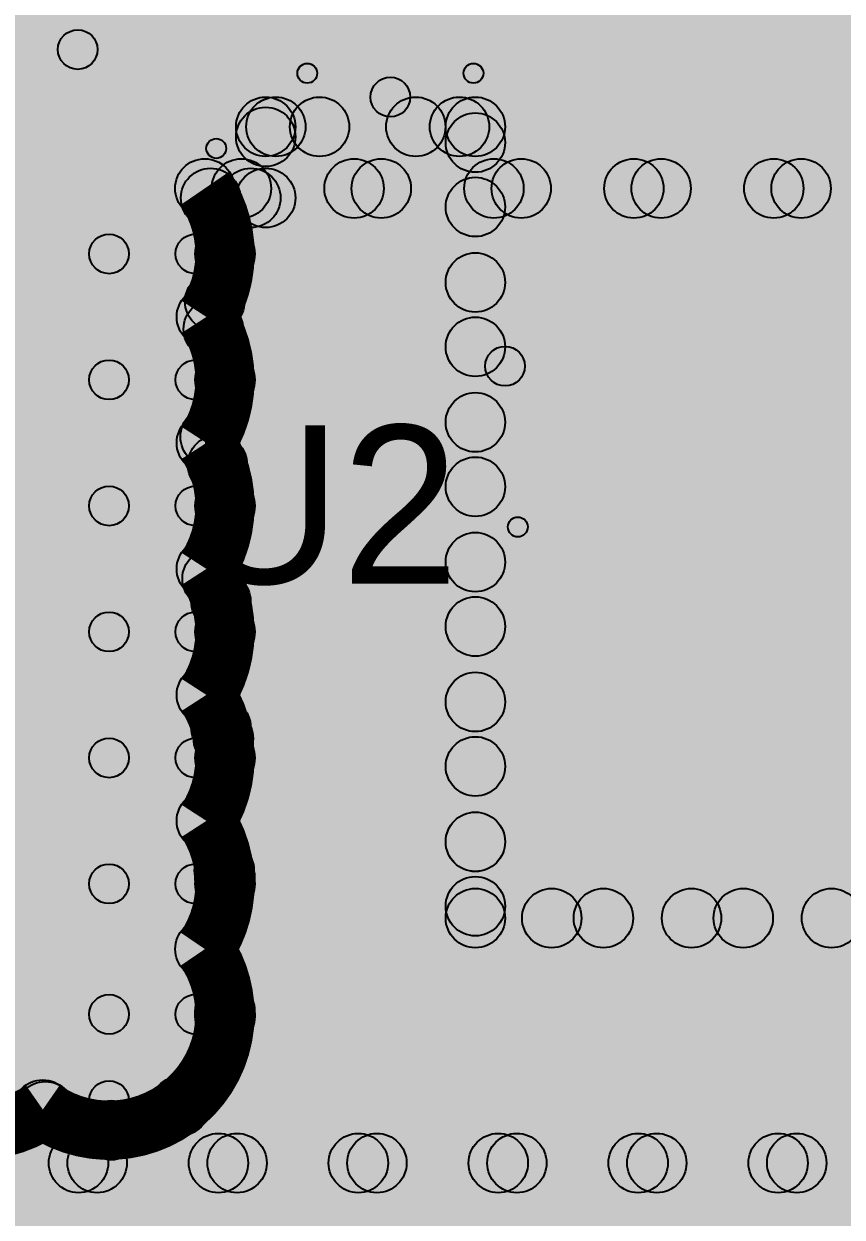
# Model space of a CAD drawing. Header units: millimetres. Extents: x 0 to 210, y 0 to 213.
# Drawn here: x 0.5474 to 0.7542, y 1.7648 to 2.0665 of the extents above; entities that cross this region are included whole.
import ezdxf

# ---------------------------------------------------------------- set-up
doc = ezdxf.new("R2010")
doc.units = ezdxf.units.MM
doc.header["$MEASUREMENT"] = 0
for name, color, linetype in [('BottomLayer', 5, 'Continuous'), ('TopLayer', 1, 'Continuous'), ('TopOverlay', 2, 'Continuous'), ('TopPaste', 8, 'Continuous'), ('TopSolder', 216, 'Continuous'), ('ViaHoleLayer', 16, 'Continuous')]:
    doc.layers.add(name, color=color, linetype=linetype)

# ---------------------------------------------------------------- blocks, each defined once
blk = doc.blocks.new('LED_0805_47')
at = {"layer": 'TopLayer'}
for points in [[(-0.06, 0.03), (-0.02, 0.03), (-0.02, -0.03), (-0.06, -0.03)], [(0.02, 0.03), (0.06, 0.03), (0.06, -0.03), (0.02, -0.03)]]:
    blk.add_hatch(color=1, dxfattribs=at).paths.add_polyline_path(points)
at = {"layer": 'TopOverlay'}
h = blk.add_hatch(color=2, dxfattribs=at)
edge = h.paths.add_edge_path()
edge.add_arc((-0.065, 0.035), 0.0025, 0, 360)
h = blk.add_hatch(color=2, dxfattribs=at)
edge = h.paths.add_edge_path()
edge.add_arc((-0.065, 0.035), 0.0025, 0, 360)
for points in [[(0.065, 0.0375), (0.065, 0.0325), (-0.065, 0.0325), (-0.065, 0.0375)], [(0.1, 0.037), (0.064, 0.037), (0.064, -0.037), (0.1, -0.037)], [(-0.0625, -0.035), (-0.0675, -0.035), (-0.0675, 0.035), (-0.0625, 0.035)], [(0.0675, -0.035), (0.0625, -0.035), (0.0625, 0.035), (0.0675, 0.035)], [(0.065, -0.0325), (0.065, -0.0375), (-0.065, -0.0375), (-0.065, -0.0325)]]:
    blk.add_hatch(color=2, dxfattribs=at).paths.add_polyline_path(points)
h = blk.add_hatch(color=2, dxfattribs=at)
edge = h.paths.add_edge_path()
edge.add_arc((0.065, 0.035), 0.0025, 0, 360)
h = blk.add_hatch(color=2, dxfattribs=at)
edge = h.paths.add_edge_path()
edge.add_arc((0.065, 0.035), 0.0025, 0, 360)
h = blk.add_hatch(color=2, dxfattribs=at)
edge = h.paths.add_edge_path()
edge.add_arc((-0.065, -0.035), 0.0025, 0, 360)
h = blk.add_hatch(color=2, dxfattribs=at)
edge = h.paths.add_edge_path()
edge.add_arc((-0.065, -0.035), 0.0025, 0, 360)
h = blk.add_hatch(color=2, dxfattribs=at)
edge = h.paths.add_edge_path()
edge.add_arc((0.065, -0.035), 0.0025, 0, 360)
h = blk.add_hatch(color=2, dxfattribs=at)
edge = h.paths.add_edge_path()
edge.add_arc((0.065, -0.035), 0.0025, 0, 360)
at = {"layer": 'TopPaste'}
for points in [[(-0.06, 0.03), (-0.02, 0.03), (-0.02, -0.03), (-0.06, -0.03)], [(0.02, 0.03), (0.06, 0.03), (0.06, -0.03), (0.02, -0.03)]]:
    blk.add_hatch(color=8, dxfattribs=at).paths.add_polyline_path(points)
at = {"layer": 'TopSolder'}
for points in [[(-0.064, 0.034), (-0.016, 0.034), (-0.016, -0.034), (-0.064, -0.034)], [(0.016, 0.034), (0.064, 0.034), (0.064, -0.034), (0.016, -0.034)]]:
    blk.add_hatch(color=216, dxfattribs=at).paths.add_polyline_path(points)
at = {"layer": 'TopOverlay'}
for centre in [(-0.065, 0.035), (-0.065, 0.035), (0.065, 0.035), (0.065, 0.035), (-0.065, -0.035), (-0.065, -0.035), (0.065, -0.035), (0.065, -0.035)]:
    blk.add_circle(centre, 0.0025, dxfattribs=at)
blk = doc.blocks.new('CAP_0603_48')
at = {"layer": 'TopLayer'}
for points in [[(-0.015, 0.0175), (-0.015, -0.0175), (-0.045, -0.0175), (-0.045, 0.0175)], [(0.045, 0.0175), (0.045, -0.0175), (0.015, -0.0175), (0.015, 0.0175)]]:
    blk.add_hatch(color=1, dxfattribs=at).paths.add_polyline_path(points)
at = {"layer": 'TopOverlay'}
h = blk.add_hatch(color=2, dxfattribs=at)
edge = h.paths.add_edge_path()
edge.add_arc((-0.049, 0.021), 0.0025, 0, 360)
h = blk.add_hatch(color=2, dxfattribs=at)
edge = h.paths.add_edge_path()
edge.add_arc((-0.049, 0.021), 0.0025, 0, 360)
for points in [[(-0.018, 0.0235), (-0.018, 0.0185), (-0.049, 0.0185), (-0.049, 0.0235)], [(0.049, 0.0235), (0.049, 0.0185), (0.018, 0.0185), (0.018, 0.0235)], [(-0.0465, -0.021), (-0.0515, -0.021), (-0.0515, 0.021), (-0.0465, 0.021)], [(0.0515, -0.021), (0.0465, -0.021), (0.0465, 0.021), (0.0515, 0.021)], [(-0.018, -0.0185), (-0.018, -0.0235), (-0.049, -0.0235), (-0.049, -0.0185)], [(0.049, -0.0185), (0.049, -0.0235), (0.018, -0.0235), (0.018, -0.0185)]]:
    blk.add_hatch(color=2, dxfattribs=at).paths.add_polyline_path(points)
h = blk.add_hatch(color=2, dxfattribs=at)
edge = h.paths.add_edge_path()
edge.add_arc((-0.018, 0.021), 0.0025, 0, 360)
h = blk.add_hatch(color=2, dxfattribs=at)
edge = h.paths.add_edge_path()
edge.add_arc((0.018, 0.021), 0.0025, 0, 360)
h = blk.add_hatch(color=2, dxfattribs=at)
edge = h.paths.add_edge_path()
edge.add_arc((0.049, 0.021), 0.0025, 0, 360)
h = blk.add_hatch(color=2, dxfattribs=at)
edge = h.paths.add_edge_path()
edge.add_arc((0.049, 0.021), 0.0025, 0, 360)
h = blk.add_hatch(color=2, dxfattribs=at)
edge = h.paths.add_edge_path()
edge.add_arc((-0.049, -0.021), 0.0025, 0, 360)
h = blk.add_hatch(color=2, dxfattribs=at)
edge = h.paths.add_edge_path()
edge.add_arc((-0.049, -0.021), 0.0025, 0, 360)
h = blk.add_hatch(color=2, dxfattribs=at)
edge = h.paths.add_edge_path()
edge.add_arc((-0.018, -0.021), 0.0025, 0, 360)
h = blk.add_hatch(color=2, dxfattribs=at)
edge = h.paths.add_edge_path()
edge.add_arc((0.018, -0.021), 0.0025, 0, 360)
h = blk.add_hatch(color=2, dxfattribs=at)
edge = h.paths.add_edge_path()
edge.add_arc((0.049, -0.021), 0.0025, 0, 360)
h = blk.add_hatch(color=2, dxfattribs=at)
edge = h.paths.add_edge_path()
edge.add_arc((0.049, -0.021), 0.0025, 0, 360)
at = {"layer": 'TopPaste'}
for points in [[(-0.015, 0.0175), (-0.015, -0.0175), (-0.045, -0.0175), (-0.045, 0.0175)], [(0.045, 0.0175), (0.045, -0.0175), (0.015, -0.0175), (0.015, 0.0175)]]:
    blk.add_hatch(color=8, dxfattribs=at).paths.add_polyline_path(points)
at = {"layer": 'TopSolder'}
for points in [[(-0.01264, 0.01986), (-0.01264, -0.01986), (-0.04736, -0.01986), (-0.04736, 0.01986)], [(0.04736, 0.01986), (0.04736, -0.01986), (0.01264, -0.01986), (0.01264, 0.01986)]]:
    blk.add_hatch(color=216, dxfattribs=at).paths.add_polyline_path(points)
at = {"layer": 'TopOverlay'}
for centre in [(-0.049, 0.021), (-0.049, 0.021), (-0.018, 0.021), (0.018, 0.021), (0.049, 0.021), (0.049, 0.021), (-0.049, -0.021), (-0.049, -0.021), (-0.018, -0.021), (0.018, -0.021), (0.049, -0.021), (0.049, -0.021)]:
    blk.add_circle(centre, 0.0025, dxfattribs=at)
blk = doc.blocks.new('LDF33DT_TR_65')
at = {"layer": 'TopLayer'}
blk.add_hatch(color=1, dxfattribs=at).paths.add_polyline_path([(-0.12402, 0.24508), (0.12402, 0.24508), (0.12402, 0.00098), (-0.12402, 0.00098)])
at = {"layer": 'TopOverlay'}
h = blk.add_hatch(color=2, dxfattribs=at)
edge = h.paths.add_edge_path()
edge.add_arc((0.13079, 0.1637), 0.0025, 0, 360)
blk.add_hatch(color=2, dxfattribs=at).paths.add_polyline_path([(0.12829, 0.1637), (0.13329, 0.1637), (0.13329, -0.05284), (0.12829, -0.05284)])
at = {"layer": 'TopPaste'}
blk.add_hatch(color=8, dxfattribs=at).paths.add_polyline_path([(-0.12402, 0.24508), (0.12402, 0.24508), (0.12402, 0.00098), (-0.12402, 0.00098)])
at = {"layer": 'TopSolder'}
blk.add_hatch(color=216, dxfattribs=at).paths.add_polyline_path([(-0.12802, 0.24908), (0.12802, 0.24908), (0.12802, -0.00302), (-0.12802, -0.00302)])
at = {"layer": 'TopOverlay'}
blk.add_circle((0.13079, 0.1637), 0.0025, dxfattribs=at)

msp = doc.modelspace()

# ---------------------------------------------------------------- hatches: boundary and pattern name
at = {"layer": 'BottomLayer'}
for points in [[(0.525, 2.0394), (0.525, 2.0614), (1.551, 2.0614), (1.551, 2.0394)], [(0.5931, 2.0174), (0.5931, 2.0324), (1.551, 2.0324), (1.551, 2.0174)], [(0.5376, 1.70894), (0.52699, 1.71954), (0.83766, 2.0302), (0.84826, 2.0196)], [(0.57382, 1.7098), (0.56321, 1.72041), (0.87301, 2.0302), (0.88362, 2.0196)], [(0.60056, 1.98403), (0.58995, 1.99464), (0.62552, 2.0302), (0.63613, 2.0196)], [(0.60162, 1.94973), (0.59101, 1.96034), (0.66088, 2.0302), (0.67149, 2.0196)], [(0.60248, 1.91524), (0.59187, 1.92584), (0.69623, 2.0302), (0.70684, 2.0196)], [(0.60311, 1.88052), (0.59251, 1.89112), (0.73159, 2.0302), (0.7422, 2.0196)], [(0.60347, 1.84552), (0.59287, 1.85613), (0.76694, 2.0302), (0.77755, 2.0196)], [(0.60352, 1.81021), (0.59291, 1.82082), (0.8023, 2.0302), (0.81291, 2.0196)], [(0.59705, 2.0196), (0.60766, 2.0302), (1.02854, 1.60933), (1.01793, 1.59872)], [(0.60938, 1.71001), (0.59877, 1.72061), (0.90837, 2.0302), (0.91897, 2.0196)], [(0.63241, 2.0196), (0.64301, 2.0302), (1.04621, 1.627), (1.03561, 1.6164)], [(0.64453, 1.7098), (0.63392, 1.7204), (0.94372, 2.0302), (0.95433, 2.0196)], [(0.66776, 2.0196), (0.67837, 2.0302), (1.06904, 1.63954), (1.05843, 1.62893)], [(0.67936, 1.70928), (0.66876, 1.71989), (0.97908, 2.0302), (0.98968, 2.0196)], [(0.70312, 2.0196), (0.71372, 2.0302), (1.10413, 1.6398), (1.09352, 1.6292)], [(0.71396, 1.70852), (0.70335, 1.71912), (1.01443, 2.0302), (1.02504, 2.0196)], [(0.73847, 2.0196), (0.74908, 2.0302), (1.13948, 1.6398), (1.12887, 1.6292)], [(0.48357, 1.79366), (1.193, 1.79366), (1.193, 2.01933), (0.48357, 2.01933)], [(0.56891, 2.00334), (0.56891, 2.01334), (0.59072, 2.01334), (0.59072, 2.00334)], [(0.59032, 1.99097), (0.60093, 2.00158), (1.01086, 1.59165), (1.00025, 1.58104)], [(0.56891, 1.97149), (0.56891, 1.98149), (0.59072, 1.98149), (0.59072, 1.97149)], [(0.58914, 1.95679), (0.59975, 1.9674), (0.99741, 1.56974), (0.9868, 1.55914)], [(0.56891, 1.93963), (0.56891, 1.94963), (0.59072, 1.94963), (0.59072, 1.93963)], [(0.58964, 1.92094), (0.60025, 1.93155), (0.9968, 1.53499), (0.9862, 1.52439)], [(0.58964, 1.92094), (0.60025, 1.93154), (0.9968, 1.53499), (0.9862, 1.52438)], [(0.56891, 1.90778), (0.56891, 1.91778), (0.59072, 1.91778), (0.59072, 1.90778)], [(0.59188, 1.88334), (0.60249, 1.89395), (0.9968, 1.49964), (0.9862, 1.48903)], [(0.56891, 1.87592), (0.56891, 1.88592), (0.59072, 1.88592), (0.59072, 1.87592)], [(0.59272, 1.84715), (0.60333, 1.85775), (0.9968, 1.46428), (0.9862, 1.45367)], [(0.56891, 1.84407), (0.56891, 1.85407), (0.59072, 1.85407), (0.59072, 1.84407)], [(0.48357, 1.662), (1.66678, 1.662), (1.66678, 1.846), (0.48357, 1.846)], [(0.59291, 1.81161), (0.60351, 1.82221), (0.70512, 1.72061), (0.69451, 1.71)], [(0.56891, 1.81109), (0.56891, 1.82109), (0.59072, 1.82109), (0.59072, 1.81109)], [(0.57391, 1.79428), (0.56391, 1.79428), (0.56391, 1.81609), (0.57391, 1.81609)], [(0.58155, 1.78761), (0.59216, 1.79822), (0.66991, 1.72046), (0.6593, 1.70986)], [(0.51241, 1.78604), (0.52301, 1.79665), (0.60039, 1.71927), (0.58978, 1.70867)], [(0.54752, 1.78628), (0.55813, 1.79689), (0.63502, 1.72), (0.62442, 1.70939)], [(0.49994, 1.70663), (0.48934, 1.71724), (0.56418, 1.79209), (0.57479, 1.78148)]]:
    msp.add_hatch(color=5, dxfattribs=at).paths.add_polyline_path(points)
h = msp.add_hatch(color=5, dxfattribs=at)
edge = h.paths.add_edge_path()
edge.add_arc((0.5931, 2.0249), 0.0075, 0, 360)
h = msp.add_hatch(color=5, dxfattribs=at)
edge = h.paths.add_edge_path()
edge.add_arc((0.5931, 2.0249), 0.0075, 0, 360)
h = msp.add_hatch(color=5, dxfattribs=at)
edge = h.paths.add_edge_path()
edge.add_arc((0.60235, 2.0249), 0.0075, 0, 360)
h = msp.add_hatch(color=5, dxfattribs=at)
edge = h.paths.add_edge_path()
edge.add_arc((0.63083, 2.0249), 0.0075, 0, 360)
h = msp.add_hatch(color=5, dxfattribs=at)
edge = h.paths.add_edge_path()
edge.add_arc((0.63771, 2.0249), 0.0075, 0, 360)
h = msp.add_hatch(color=5, dxfattribs=at)
edge = h.paths.add_edge_path()
edge.add_arc((0.66618, 2.0249), 0.0075, 0, 360)
h = msp.add_hatch(color=5, dxfattribs=at)
edge = h.paths.add_edge_path()
edge.add_arc((0.67307, 2.0249), 0.0075, 0, 360)
h = msp.add_hatch(color=5, dxfattribs=at)
edge = h.paths.add_edge_path()
edge.add_arc((0.70154, 2.0249), 0.0075, 0, 360)
h = msp.add_hatch(color=5, dxfattribs=at)
edge = h.paths.add_edge_path()
edge.add_arc((0.70842, 2.0249), 0.0075, 0, 360)
h = msp.add_hatch(color=5, dxfattribs=at)
edge = h.paths.add_edge_path()
edge.add_arc((0.73689, 2.0249), 0.0075, 0, 360)
h = msp.add_hatch(color=5, dxfattribs=at)
edge = h.paths.add_edge_path()
edge.add_arc((0.74378, 2.0249), 0.0075, 0, 360)
h = msp.add_hatch(color=5, dxfattribs=at)
edge = h.paths.add_edge_path()
edge.add_arc((0.56891, 2.00834), 0.01181, 0, 360)
h = msp.add_hatch(color=5, dxfattribs=at)
edge = h.paths.add_edge_path()
edge.add_arc((0.59822, 2.00834), 0.0075, 0, 360)
h = msp.add_hatch(color=5, dxfattribs=at)
edge = h.paths.add_edge_path()
edge.add_arc((0.59822, 2.00834), 0.0075, 0, 360)
h = msp.add_hatch(color=5, dxfattribs=at)
edge = h.paths.add_edge_path()
edge.add_arc((0.56891, 2.00834), 0.005, 0, 360)
h = msp.add_hatch(color=5, dxfattribs=at)
edge = h.paths.add_edge_path()
edge.add_arc((0.59072, 2.00834), 0.005, 0, 360)
h = msp.add_hatch(color=5, dxfattribs=at)
edge = h.paths.add_edge_path()
edge.add_arc((0.59562, 1.99628), 0.0075, 0, 360)
h = msp.add_hatch(color=5, dxfattribs=at)
edge = h.paths.add_edge_path()
edge.add_arc((0.59352, 1.99241), 0.0075, 0, 360)
h = msp.add_hatch(color=5, dxfattribs=at)
edge = h.paths.add_edge_path()
edge.add_arc((0.59352, 1.99241), 0.0075, 0, 360)
h = msp.add_hatch(color=5, dxfattribs=at)
edge = h.paths.add_edge_path()
edge.add_arc((0.59526, 1.98933), 0.0075, 0, 360)
h = msp.add_hatch(color=5, dxfattribs=at)
edge = h.paths.add_edge_path()
edge.add_arc((0.56891, 1.97649), 0.01181, 0, 360)
h = msp.add_hatch(color=5, dxfattribs=at)
edge = h.paths.add_edge_path()
edge.add_arc((0.59822, 1.97649), 0.0075, 0, 360)
h = msp.add_hatch(color=5, dxfattribs=at)
edge = h.paths.add_edge_path()
edge.add_arc((0.59822, 1.97649), 0.0075, 0, 360)
h = msp.add_hatch(color=5, dxfattribs=at)
edge = h.paths.add_edge_path()
edge.add_arc((0.56891, 1.97649), 0.005, 0, 360)
h = msp.add_hatch(color=5, dxfattribs=at)
edge = h.paths.add_edge_path()
edge.add_arc((0.59072, 1.97649), 0.005, 0, 360)
h = msp.add_hatch(color=5, dxfattribs=at)
edge = h.paths.add_edge_path()
edge.add_arc((0.59352, 1.96056), 0.0075, 0, 360)
h = msp.add_hatch(color=5, dxfattribs=at)
edge = h.paths.add_edge_path()
edge.add_arc((0.59352, 1.96056), 0.0075, 0, 360)
h = msp.add_hatch(color=5, dxfattribs=at)
edge = h.paths.add_edge_path()
edge.add_arc((0.59445, 1.9621), 0.0075, 0, 360)
h = msp.add_hatch(color=5, dxfattribs=at)
edge = h.paths.add_edge_path()
edge.add_arc((0.59631, 1.95503), 0.0075, 0, 360)
h = msp.add_hatch(color=5, dxfattribs=at)
edge = h.paths.add_edge_path()
edge.add_arc((0.56891, 1.94463), 0.01181, 0, 360)
h = msp.add_hatch(color=5, dxfattribs=at)
edge = h.paths.add_edge_path()
edge.add_arc((0.59822, 1.94463), 0.0075, 0, 360)
h = msp.add_hatch(color=5, dxfattribs=at)
edge = h.paths.add_edge_path()
edge.add_arc((0.59822, 1.94463), 0.0075, 0, 360)
h = msp.add_hatch(color=5, dxfattribs=at)
edge = h.paths.add_edge_path()
edge.add_arc((0.56891, 1.94463), 0.005, 0, 360)
h = msp.add_hatch(color=5, dxfattribs=at)
edge = h.paths.add_edge_path()
edge.add_arc((0.59072, 1.94463), 0.005, 0, 360)
h = msp.add_hatch(color=5, dxfattribs=at)
edge = h.paths.add_edge_path()
edge.add_arc((0.59352, 1.9287), 0.0075, 0, 360)
h = msp.add_hatch(color=5, dxfattribs=at)
edge = h.paths.add_edge_path()
edge.add_arc((0.59352, 1.9287), 0.0075, 0, 360)
h = msp.add_hatch(color=5, dxfattribs=at)
edge = h.paths.add_edge_path()
edge.add_arc((0.59494, 1.92625), 0.0075, 0, 360)
h = msp.add_hatch(color=5, dxfattribs=at)
edge = h.paths.add_edge_path()
edge.add_arc((0.59495, 1.92624), 0.0075, 0, 360)
h = msp.add_hatch(color=5, dxfattribs=at)
edge = h.paths.add_edge_path()
edge.add_arc((0.59718, 1.92054), 0.0075, 0, 360)
h = msp.add_hatch(color=5, dxfattribs=at)
edge = h.paths.add_edge_path()
edge.add_arc((0.56891, 1.91278), 0.01181, 0, 360)
h = msp.add_hatch(color=5, dxfattribs=at)
edge = h.paths.add_edge_path()
edge.add_arc((0.59822, 1.91278), 0.0075, 0, 360)
h = msp.add_hatch(color=5, dxfattribs=at)
edge = h.paths.add_edge_path()
edge.add_arc((0.59822, 1.91278), 0.0075, 0, 360)
h = msp.add_hatch(color=5, dxfattribs=at)
edge = h.paths.add_edge_path()
edge.add_arc((0.56891, 1.91278), 0.005, 0, 360)
h = msp.add_hatch(color=5, dxfattribs=at)
edge = h.paths.add_edge_path()
edge.add_arc((0.59072, 1.91278), 0.005, 0, 360)
h = msp.add_hatch(color=5, dxfattribs=at)
edge = h.paths.add_edge_path()
edge.add_arc((0.59352, 1.89685), 0.0075, 0, 360)
h = msp.add_hatch(color=5, dxfattribs=at)
edge = h.paths.add_edge_path()
edge.add_arc((0.59352, 1.89685), 0.0075, 0, 360)
h = msp.add_hatch(color=5, dxfattribs=at)
edge = h.paths.add_edge_path()
edge.add_arc((0.59719, 1.88865), 0.0075, 0, 360)
h = msp.add_hatch(color=5, dxfattribs=at)
edge = h.paths.add_edge_path()
edge.add_arc((0.56891, 1.88092), 0.01181, 0, 360)
h = msp.add_hatch(color=5, dxfattribs=at)
edge = h.paths.add_edge_path()
edge.add_arc((0.59781, 1.88582), 0.0075, 0, 360)
h = msp.add_hatch(color=5, dxfattribs=at)
edge = h.paths.add_edge_path()
edge.add_arc((0.56891, 1.88092), 0.005, 0, 360)
h = msp.add_hatch(color=5, dxfattribs=at)
edge = h.paths.add_edge_path()
edge.add_arc((0.59072, 1.88092), 0.005, 0, 360)
h = msp.add_hatch(color=5, dxfattribs=at)
edge = h.paths.add_edge_path()
edge.add_arc((0.59822, 1.88092), 0.0075, 0, 360)
h = msp.add_hatch(color=5, dxfattribs=at)
edge = h.paths.add_edge_path()
edge.add_arc((0.59822, 1.88092), 0.0075, 0, 360)
h = msp.add_hatch(color=5, dxfattribs=at)
edge = h.paths.add_edge_path()
edge.add_arc((0.59352, 1.865), 0.0075, 0, 360)
h = msp.add_hatch(color=5, dxfattribs=at)
edge = h.paths.add_edge_path()
edge.add_arc((0.59352, 1.865), 0.0075, 0, 360)
h = msp.add_hatch(color=5, dxfattribs=at)
edge = h.paths.add_edge_path()
edge.add_arc((0.56891, 1.84907), 0.01181, 0, 360)
h = msp.add_hatch(color=5, dxfattribs=at)
edge = h.paths.add_edge_path()
edge.add_arc((0.59803, 1.85245), 0.0075, 0, 360)
h = msp.add_hatch(color=5, dxfattribs=at)
edge = h.paths.add_edge_path()
edge.add_arc((0.59817, 1.85082), 0.0075, 0, 360)
h = msp.add_hatch(color=5, dxfattribs=at)
edge = h.paths.add_edge_path()
edge.add_arc((0.59822, 1.84907), 0.0075, 0, 360)
h = msp.add_hatch(color=5, dxfattribs=at)
edge = h.paths.add_edge_path()
edge.add_arc((0.59822, 1.84907), 0.0075, 0, 360)
h = msp.add_hatch(color=5, dxfattribs=at)
edge = h.paths.add_edge_path()
edge.add_arc((0.56891, 1.84907), 0.005, 0, 360)
h = msp.add_hatch(color=5, dxfattribs=at)
edge = h.paths.add_edge_path()
edge.add_arc((0.59072, 1.84907), 0.005, 0, 360)
h = msp.add_hatch(color=5, dxfattribs=at)
edge = h.paths.add_edge_path()
edge.add_arc((0.59314, 1.83258), 0.0075, 0, 360)
h = msp.add_hatch(color=5, dxfattribs=at)
edge = h.paths.add_edge_path()
edge.add_arc((0.59314, 1.83258), 0.0075, 0, 360)
h = msp.add_hatch(color=5, dxfattribs=at)
edge = h.paths.add_edge_path()
edge.add_arc((0.56891, 1.81609), 0.01181, 0, 360)
h = msp.add_hatch(color=5, dxfattribs=at)
edge = h.paths.add_edge_path()
edge.add_arc((0.59821, 1.81691), 0.0075, 0, 360)
h = msp.add_hatch(color=5, dxfattribs=at)
edge = h.paths.add_edge_path()
edge.add_arc((0.59822, 1.81551), 0.0075, 0, 360)
h = msp.add_hatch(color=5, dxfattribs=at)
edge = h.paths.add_edge_path()
edge.add_arc((0.59822, 1.81609), 0.0075, 0, 360)
h = msp.add_hatch(color=5, dxfattribs=at)
edge = h.paths.add_edge_path()
edge.add_arc((0.59822, 1.81609), 0.0075, 0, 360)
h = msp.add_hatch(color=5, dxfattribs=at)
edge = h.paths.add_edge_path()
edge.add_arc((0.56891, 1.81609), 0.005, 0, 360)
h = msp.add_hatch(color=5, dxfattribs=at)
edge = h.paths.add_edge_path()
edge.add_arc((0.56891, 1.81609), 0.005, 0, 360)
h = msp.add_hatch(color=5, dxfattribs=at)
edge = h.paths.add_edge_path()
edge.add_arc((0.59072, 1.81609), 0.005, 0, 360)
h = msp.add_hatch(color=5, dxfattribs=at)
edge = h.paths.add_edge_path()
edge.add_arc((0.55218, 1.79202), 0.0075, 0, 360)
h = msp.add_hatch(color=5, dxfattribs=at)
edge = h.paths.add_edge_path()
edge.add_arc((0.55218, 1.79202), 0.0075, 0, 360)
h = msp.add_hatch(color=5, dxfattribs=at)
edge = h.paths.add_edge_path()
edge.add_arc((0.55282, 1.79159), 0.0075, 0, 360)
h = msp.add_hatch(color=5, dxfattribs=at)
edge = h.paths.add_edge_path()
edge.add_arc((0.56891, 1.79428), 0.005, 0, 360)
h = msp.add_hatch(color=5, dxfattribs=at)
edge = h.paths.add_edge_path()
edge.add_arc((0.58685, 1.79291), 0.0075, 0, 360)
h = msp.add_hatch(color=5, dxfattribs=at)
edge = h.paths.add_edge_path()
edge.add_arc((0.56949, 1.78678), 0.0075, 0, 360)
at = {"layer": 'TopLayer'}
for points in [[(0.28102, 1.795), (0.987, 1.795), (0.987, 2.103), (0.28102, 2.103)], [(0.566, 2.06), (0.556, 2.06), (0.556, 2.09), (0.566, 2.09)], [(0.645, 2.048), (0.635, 2.048), (0.635, 2.073), (0.645, 2.073)], [(0.521, 2.055), (0.521, 2.065), (0.561, 2.065), (0.561, 2.055)], [(0.60056, 1.98403), (0.58995, 1.99464), (0.64112, 2.0458), (0.65173, 2.0352)], [(0.6138, 2.03263), (0.6032, 2.04323), (0.60577, 2.0458), (0.61637, 2.0352)], [(0.6085, 2.033), (0.6085, 2.048), (0.66148, 2.048), (0.66148, 2.033)], [(0.61681, 2.0352), (0.62741, 2.0458), (0.66679, 2.00643), (0.65618, 1.99582)], [(0.65216, 2.0352), (0.66277, 2.0458), (0.66679, 2.04179), (0.65618, 2.03118)], [(0.616, 2.0225), (0.601, 2.0225), (0.601, 2.0405), (0.616, 2.0405)], [(0.66898, 1.84042), (0.65398, 1.84042), (0.65398, 2.0405), (0.66898, 2.0405)], [(0.59458, 2.015), (0.59458, 2.03), (0.6085, 2.03), (0.6085, 2.015)], [(0.59945, 2.0172), (0.61006, 2.0278), (0.66679, 1.97108), (0.65618, 1.96047)], [(0.60162, 1.94973), (0.59101, 1.96034), (0.65618, 2.02551), (0.66679, 2.0149)], [(0.56891, 2.00334), (0.56891, 2.01334), (0.59072, 2.01334), (0.59072, 2.00334)], [(0.59032, 1.99097), (0.60093, 2.00158), (0.66679, 1.93572), (0.65618, 1.92511)], [(0.60248, 1.91524), (0.59187, 1.92584), (0.65618, 1.99015), (0.66679, 1.97954)], [(0.66898, 1.97497), (0.66898, 1.98497), (0.803, 1.98497), (0.803, 1.97497)], [(0.56891, 1.97149), (0.56891, 1.98149), (0.59072, 1.98149), (0.59072, 1.97149)], [(0.58914, 1.95679), (0.59975, 1.9674), (0.66679, 1.90036), (0.65618, 1.88976)], [(0.60311, 1.88052), (0.59251, 1.89112), (0.65618, 1.9548), (0.66679, 1.94419)], [(0.56891, 1.93963), (0.56891, 1.94963), (0.59072, 1.94963), (0.59072, 1.93963)], [(0.58964, 1.92094), (0.60025, 1.93155), (0.66679, 1.86501), (0.65618, 1.8544)], [(0.58964, 1.92094), (0.60025, 1.93154), (0.66679, 1.86501), (0.65618, 1.8544)], [(0.60347, 1.84552), (0.59287, 1.85613), (0.65618, 1.91944), (0.66679, 1.90883)], [(0.56891, 1.90778), (0.56891, 1.91778), (0.59072, 1.91778), (0.59072, 1.90778)], [(0.59188, 1.88334), (0.60249, 1.89395), (0.71264, 1.7838), (0.70203, 1.7732)], [(0.56891, 1.87592), (0.56891, 1.88592), (0.59072, 1.88592), (0.59072, 1.87592)], [(0.60352, 1.81021), (0.59291, 1.82082), (0.65618, 1.88409), (0.66679, 1.87348)], [(0.59272, 1.84715), (0.60333, 1.85775), (0.67728, 1.7838), (0.66667, 1.7732)], [(0.56891, 1.84407), (0.56891, 1.85407), (0.59072, 1.85407), (0.59072, 1.84407)], [(0.60186, 1.7732), (0.59125, 1.7838), (0.65618, 1.84873), (0.66679, 1.83812)], [(0.66148, 1.83292), (0.66148, 1.84792), (0.94452, 1.84792), (0.94452, 1.83292)], [(0.63722, 1.7732), (0.62661, 1.7838), (0.68853, 1.84572), (0.69914, 1.83512)], [(0.67257, 1.7732), (0.66196, 1.7838), (0.72389, 1.84572), (0.73449, 1.83512)], [(0.67546, 1.83512), (0.68607, 1.84572), (0.74799, 1.7838), (0.73738, 1.7732)], [(0.67547, 1.83512), (0.68607, 1.84572), (0.74799, 1.7838), (0.73739, 1.7732)], [(0.70793, 1.7732), (0.69732, 1.7838), (0.75924, 1.84572), (0.76985, 1.83512)], [(0.71082, 1.83512), (0.72143, 1.84572), (0.78335, 1.7838), (0.77274, 1.7732)], [(0.74328, 1.7732), (0.73268, 1.7838), (0.7946, 1.84572), (0.8052, 1.83512)], [(0.74618, 1.83512), (0.75678, 1.84572), (0.8187, 1.7838), (0.8081, 1.7732)], [(0.59291, 1.81161), (0.60351, 1.82221), (0.64192, 1.7838), (0.63132, 1.7732)], [(0.56891, 1.81109), (0.56891, 1.82109), (0.59072, 1.82109), (0.59072, 1.81109)], [(0.57391, 1.79428), (0.56391, 1.79428), (0.56391, 1.81609), (0.57391, 1.81609)], [(0.58155, 1.78761), (0.59216, 1.79822), (0.60657, 1.7838), (0.59596, 1.7732)], [(0.54752, 1.78628), (0.55813, 1.79689), (0.57121, 1.7838), (0.56061, 1.7732)], [(0.56651, 1.7732), (0.5559, 1.7838), (0.56418, 1.79209), (0.57479, 1.78148)], [(0.343, 1.771), (0.343, 1.786), (0.966, 1.786), (0.966, 1.771)]]:
    msp.add_hatch(color=1, dxfattribs=at).paths.add_polyline_path(points)
h = msp.add_hatch(color=1, dxfattribs=at)
edge = h.paths.add_edge_path()
edge.add_arc((0.561, 2.06), 0.005, 0, 360)
h = msp.add_hatch(color=1, dxfattribs=at)
edge = h.paths.add_edge_path()
edge.add_arc((0.561, 2.06), 0.005, 0, 360)
h = msp.add_hatch(color=1, dxfattribs=at)
edge = h.paths.add_edge_path()
edge.add_arc((0.64, 2.048), 0.005, 0, 360)
h = msp.add_hatch(color=1, dxfattribs=at)
edge = h.paths.add_edge_path()
edge.add_arc((0.6085, 2.0405), 0.0075, 0, 360)
h = msp.add_hatch(color=1, dxfattribs=at)
edge = h.paths.add_edge_path()
edge.add_arc((0.6085, 2.0405), 0.0075, 0, 360)
h = msp.add_hatch(color=1, dxfattribs=at)
edge = h.paths.add_edge_path()
edge.add_arc((0.6085, 2.03793), 0.0075, 0, 360)
h = msp.add_hatch(color=1, dxfattribs=at)
edge = h.paths.add_edge_path()
edge.add_arc((0.61107, 2.0405), 0.0075, 0, 360)
h = msp.add_hatch(color=1, dxfattribs=at)
edge = h.paths.add_edge_path()
edge.add_arc((0.62211, 2.0405), 0.0075, 0, 360)
h = msp.add_hatch(color=1, dxfattribs=at)
edge = h.paths.add_edge_path()
edge.add_arc((0.64643, 2.0405), 0.0075, 0, 360)
h = msp.add_hatch(color=1, dxfattribs=at)
edge = h.paths.add_edge_path()
edge.add_arc((0.65747, 2.0405), 0.0075, 0, 360)
h = msp.add_hatch(color=1, dxfattribs=at)
edge = h.paths.add_edge_path()
edge.add_arc((0.66148, 2.0405), 0.0075, 0, 360)
h = msp.add_hatch(color=1, dxfattribs=at)
edge = h.paths.add_edge_path()
edge.add_arc((0.66148, 2.0405), 0.0075, 0, 360)
h = msp.add_hatch(color=1, dxfattribs=at)
edge = h.paths.add_edge_path()
edge.add_arc((0.66148, 2.03648), 0.0075, 0, 360)
h = msp.add_hatch(color=1, dxfattribs=at)
edge = h.paths.add_edge_path()
edge.add_arc((0.59458, 2.0225), 0.0075, 0, 360)
h = msp.add_hatch(color=1, dxfattribs=at)
edge = h.paths.add_edge_path()
edge.add_arc((0.59458, 2.0225), 0.0075, 0, 360)
h = msp.add_hatch(color=1, dxfattribs=at)
edge = h.paths.add_edge_path()
edge.add_arc((0.60476, 2.0225), 0.0075, 0, 360)
h = msp.add_hatch(color=1, dxfattribs=at)
edge = h.paths.add_edge_path()
edge.add_arc((0.6085, 2.0225), 0.0075, 0, 360)
h = msp.add_hatch(color=1, dxfattribs=at)
edge = h.paths.add_edge_path()
edge.add_arc((0.6085, 2.0225), 0.0075, 0, 360)
h = msp.add_hatch(color=1, dxfattribs=at)
edge = h.paths.add_edge_path()
edge.add_arc((0.66148, 2.0202), 0.0075, 0, 360)
h = msp.add_hatch(color=1, dxfattribs=at)
edge = h.paths.add_edge_path()
edge.add_arc((0.56891, 2.00834), 0.01181, 0, 360)
h = msp.add_hatch(color=1, dxfattribs=at)
edge = h.paths.add_edge_path()
edge.add_arc((0.59822, 2.00834), 0.0075, 0, 360)
h = msp.add_hatch(color=1, dxfattribs=at)
edge = h.paths.add_edge_path()
edge.add_arc((0.59822, 2.00834), 0.0075, 0, 360)
h = msp.add_hatch(color=1, dxfattribs=at)
edge = h.paths.add_edge_path()
edge.add_arc((0.56891, 2.00834), 0.005, 0, 360)
h = msp.add_hatch(color=1, dxfattribs=at)
edge = h.paths.add_edge_path()
edge.add_arc((0.59072, 2.00834), 0.005, 0, 360)
h = msp.add_hatch(color=1, dxfattribs=at)
edge = h.paths.add_edge_path()
edge.add_arc((0.66148, 2.00113), 0.0075, 0, 360)
h = msp.add_hatch(color=1, dxfattribs=at)
edge = h.paths.add_edge_path()
edge.add_arc((0.59562, 1.99628), 0.0075, 0, 360)
h = msp.add_hatch(color=1, dxfattribs=at)
edge = h.paths.add_edge_path()
edge.add_arc((0.59352, 1.99241), 0.0075, 0, 360)
h = msp.add_hatch(color=1, dxfattribs=at)
edge = h.paths.add_edge_path()
edge.add_arc((0.59352, 1.99241), 0.0075, 0, 360)
h = msp.add_hatch(color=1, dxfattribs=at)
edge = h.paths.add_edge_path()
edge.add_arc((0.59526, 1.98933), 0.0075, 0, 360)
h = msp.add_hatch(color=1, dxfattribs=at)
edge = h.paths.add_edge_path()
edge.add_arc((0.66148, 1.98485), 0.0075, 0, 360)
h = msp.add_hatch(color=1, dxfattribs=at)
edge = h.paths.add_edge_path()
edge.add_arc((0.56891, 1.97649), 0.01181, 0, 360)
h = msp.add_hatch(color=1, dxfattribs=at)
edge = h.paths.add_edge_path()
edge.add_arc((0.59822, 1.97649), 0.0075, 0, 360)
h = msp.add_hatch(color=1, dxfattribs=at)
edge = h.paths.add_edge_path()
edge.add_arc((0.59822, 1.97649), 0.0075, 0, 360)
h = msp.add_hatch(color=1, dxfattribs=at)
edge = h.paths.add_edge_path()
edge.add_arc((0.66898, 1.97997), 0.005, 0, 360)
h = msp.add_hatch(color=1, dxfattribs=at)
edge = h.paths.add_edge_path()
edge.add_arc((0.56891, 1.97649), 0.005, 0, 360)
h = msp.add_hatch(color=1, dxfattribs=at)
edge = h.paths.add_edge_path()
edge.add_arc((0.59072, 1.97649), 0.005, 0, 360)
h = msp.add_hatch(color=1, dxfattribs=at)
edge = h.paths.add_edge_path()
edge.add_arc((0.66148, 1.96577), 0.0075, 0, 360)
h = msp.add_hatch(color=1, dxfattribs=at)
edge = h.paths.add_edge_path()
edge.add_arc((0.59352, 1.96056), 0.0075, 0, 360)
h = msp.add_hatch(color=1, dxfattribs=at)
edge = h.paths.add_edge_path()
edge.add_arc((0.59352, 1.96056), 0.0075, 0, 360)
h = msp.add_hatch(color=1, dxfattribs=at)
edge = h.paths.add_edge_path()
edge.add_arc((0.59445, 1.9621), 0.0075, 0, 360)
h = msp.add_hatch(color=1, dxfattribs=at)
edge = h.paths.add_edge_path()
edge.add_arc((0.59631, 1.95503), 0.0075, 0, 360)
h = msp.add_hatch(color=1, dxfattribs=at)
edge = h.paths.add_edge_path()
edge.add_arc((0.56891, 1.94463), 0.01181, 0, 360)
h = msp.add_hatch(color=1, dxfattribs=at)
edge = h.paths.add_edge_path()
edge.add_arc((0.66148, 1.94949), 0.0075, 0, 360)
h = msp.add_hatch(color=1, dxfattribs=at)
edge = h.paths.add_edge_path()
edge.add_arc((0.59822, 1.94463), 0.0075, 0, 360)
h = msp.add_hatch(color=1, dxfattribs=at)
edge = h.paths.add_edge_path()
edge.add_arc((0.59822, 1.94463), 0.0075, 0, 360)
h = msp.add_hatch(color=1, dxfattribs=at)
edge = h.paths.add_edge_path()
edge.add_arc((0.56891, 1.94463), 0.005, 0, 360)
h = msp.add_hatch(color=1, dxfattribs=at)
edge = h.paths.add_edge_path()
edge.add_arc((0.59072, 1.94463), 0.005, 0, 360)
h = msp.add_hatch(color=1, dxfattribs=at)
edge = h.paths.add_edge_path()
edge.add_arc((0.66148, 1.93042), 0.0075, 0, 360)
h = msp.add_hatch(color=1, dxfattribs=at)
edge = h.paths.add_edge_path()
edge.add_arc((0.59352, 1.9287), 0.0075, 0, 360)
h = msp.add_hatch(color=1, dxfattribs=at)
edge = h.paths.add_edge_path()
edge.add_arc((0.59352, 1.9287), 0.0075, 0, 360)
h = msp.add_hatch(color=1, dxfattribs=at)
edge = h.paths.add_edge_path()
edge.add_arc((0.59494, 1.92625), 0.0075, 0, 360)
h = msp.add_hatch(color=1, dxfattribs=at)
edge = h.paths.add_edge_path()
edge.add_arc((0.59495, 1.92624), 0.0075, 0, 360)
h = msp.add_hatch(color=1, dxfattribs=at)
edge = h.paths.add_edge_path()
edge.add_arc((0.59718, 1.92054), 0.0075, 0, 360)
h = msp.add_hatch(color=1, dxfattribs=at)
edge = h.paths.add_edge_path()
edge.add_arc((0.56891, 1.91278), 0.01181, 0, 360)
h = msp.add_hatch(color=1, dxfattribs=at)
edge = h.paths.add_edge_path()
edge.add_arc((0.59822, 1.91278), 0.0075, 0, 360)
h = msp.add_hatch(color=1, dxfattribs=at)
edge = h.paths.add_edge_path()
edge.add_arc((0.59822, 1.91278), 0.0075, 0, 360)
h = msp.add_hatch(color=1, dxfattribs=at)
edge = h.paths.add_edge_path()
edge.add_arc((0.66148, 1.91414), 0.0075, 0, 360)
h = msp.add_hatch(color=1, dxfattribs=at)
edge = h.paths.add_edge_path()
edge.add_arc((0.56891, 1.91278), 0.005, 0, 360)
h = msp.add_hatch(color=1, dxfattribs=at)
edge = h.paths.add_edge_path()
edge.add_arc((0.59072, 1.91278), 0.005, 0, 360)
h = msp.add_hatch(color=1, dxfattribs=at)
edge = h.paths.add_edge_path()
edge.add_arc((0.59352, 1.89685), 0.0075, 0, 360)
h = msp.add_hatch(color=1, dxfattribs=at)
edge = h.paths.add_edge_path()
edge.add_arc((0.59352, 1.89685), 0.0075, 0, 360)
h = msp.add_hatch(color=1, dxfattribs=at)
edge = h.paths.add_edge_path()
edge.add_arc((0.66148, 1.89506), 0.0075, 0, 360)
h = msp.add_hatch(color=1, dxfattribs=at)
edge = h.paths.add_edge_path()
edge.add_arc((0.59719, 1.88865), 0.0075, 0, 360)
h = msp.add_hatch(color=1, dxfattribs=at)
edge = h.paths.add_edge_path()
edge.add_arc((0.56891, 1.88092), 0.01181, 0, 360)
h = msp.add_hatch(color=1, dxfattribs=at)
edge = h.paths.add_edge_path()
edge.add_arc((0.59781, 1.88582), 0.0075, 0, 360)
h = msp.add_hatch(color=1, dxfattribs=at)
edge = h.paths.add_edge_path()
edge.add_arc((0.56891, 1.88092), 0.005, 0, 360)
h = msp.add_hatch(color=1, dxfattribs=at)
edge = h.paths.add_edge_path()
edge.add_arc((0.59072, 1.88092), 0.005, 0, 360)
h = msp.add_hatch(color=1, dxfattribs=at)
edge = h.paths.add_edge_path()
edge.add_arc((0.59822, 1.88092), 0.0075, 0, 360)
h = msp.add_hatch(color=1, dxfattribs=at)
edge = h.paths.add_edge_path()
edge.add_arc((0.59822, 1.88092), 0.0075, 0, 360)
h = msp.add_hatch(color=1, dxfattribs=at)
edge = h.paths.add_edge_path()
edge.add_arc((0.66148, 1.87878), 0.0075, 0, 360)
h = msp.add_hatch(color=1, dxfattribs=at)
edge = h.paths.add_edge_path()
edge.add_arc((0.59352, 1.865), 0.0075, 0, 360)
h = msp.add_hatch(color=1, dxfattribs=at)
edge = h.paths.add_edge_path()
edge.add_arc((0.59352, 1.865), 0.0075, 0, 360)
h = msp.add_hatch(color=1, dxfattribs=at)
edge = h.paths.add_edge_path()
edge.add_arc((0.66148, 1.85971), 0.0075, 0, 360)
h = msp.add_hatch(color=1, dxfattribs=at)
edge = h.paths.add_edge_path()
edge.add_arc((0.66148, 1.8597), 0.0075, 0, 360)
h = msp.add_hatch(color=1, dxfattribs=at)
edge = h.paths.add_edge_path()
edge.add_arc((0.56891, 1.84907), 0.01181, 0, 360)
h = msp.add_hatch(color=1, dxfattribs=at)
edge = h.paths.add_edge_path()
edge.add_arc((0.59803, 1.85245), 0.0075, 0, 360)
h = msp.add_hatch(color=1, dxfattribs=at)
edge = h.paths.add_edge_path()
edge.add_arc((0.59817, 1.85082), 0.0075, 0, 360)
h = msp.add_hatch(color=1, dxfattribs=at)
edge = h.paths.add_edge_path()
edge.add_arc((0.59822, 1.84907), 0.0075, 0, 360)
h = msp.add_hatch(color=1, dxfattribs=at)
edge = h.paths.add_edge_path()
edge.add_arc((0.59822, 1.84907), 0.0075, 0, 360)
h = msp.add_hatch(color=1, dxfattribs=at)
edge = h.paths.add_edge_path()
edge.add_arc((0.56891, 1.84907), 0.005, 0, 360)
h = msp.add_hatch(color=1, dxfattribs=at)
edge = h.paths.add_edge_path()
edge.add_arc((0.59072, 1.84907), 0.005, 0, 360)
h = msp.add_hatch(color=1, dxfattribs=at)
edge = h.paths.add_edge_path()
edge.add_arc((0.66148, 1.84343), 0.0075, 0, 360)
h = msp.add_hatch(color=1, dxfattribs=at)
edge = h.paths.add_edge_path()
edge.add_arc((0.66148, 1.84042), 0.0075, 0, 360)
h = msp.add_hatch(color=1, dxfattribs=at)
edge = h.paths.add_edge_path()
edge.add_arc((0.66148, 1.84042), 0.0075, 0, 360)
h = msp.add_hatch(color=1, dxfattribs=at)
edge = h.paths.add_edge_path()
edge.add_arc((0.68077, 1.84042), 0.0075, 0, 360)
h = msp.add_hatch(color=1, dxfattribs=at)
edge = h.paths.add_edge_path()
edge.add_arc((0.68077, 1.84042), 0.0075, 0, 360)
h = msp.add_hatch(color=1, dxfattribs=at)
edge = h.paths.add_edge_path()
edge.add_arc((0.69383, 1.84042), 0.0075, 0, 360)
h = msp.add_hatch(color=1, dxfattribs=at)
edge = h.paths.add_edge_path()
edge.add_arc((0.71612, 1.84042), 0.0075, 0, 360)
h = msp.add_hatch(color=1, dxfattribs=at)
edge = h.paths.add_edge_path()
edge.add_arc((0.72919, 1.84042), 0.0075, 0, 360)
h = msp.add_hatch(color=1, dxfattribs=at)
edge = h.paths.add_edge_path()
edge.add_arc((0.75148, 1.84042), 0.0075, 0, 360)
h = msp.add_hatch(color=1, dxfattribs=at)
edge = h.paths.add_edge_path()
edge.add_arc((0.59314, 1.83258), 0.0075, 0, 360)
h = msp.add_hatch(color=1, dxfattribs=at)
edge = h.paths.add_edge_path()
edge.add_arc((0.59314, 1.83258), 0.0075, 0, 360)
h = msp.add_hatch(color=1, dxfattribs=at)
edge = h.paths.add_edge_path()
edge.add_arc((0.56891, 1.81609), 0.01181, 0, 360)
h = msp.add_hatch(color=1, dxfattribs=at)
edge = h.paths.add_edge_path()
edge.add_arc((0.59821, 1.81691), 0.0075, 0, 360)
h = msp.add_hatch(color=1, dxfattribs=at)
edge = h.paths.add_edge_path()
edge.add_arc((0.59822, 1.81551), 0.0075, 0, 360)
h = msp.add_hatch(color=1, dxfattribs=at)
edge = h.paths.add_edge_path()
edge.add_arc((0.59822, 1.81609), 0.0075, 0, 360)
h = msp.add_hatch(color=1, dxfattribs=at)
edge = h.paths.add_edge_path()
edge.add_arc((0.59822, 1.81609), 0.0075, 0, 360)
h = msp.add_hatch(color=1, dxfattribs=at)
edge = h.paths.add_edge_path()
edge.add_arc((0.56891, 1.81609), 0.005, 0, 360)
h = msp.add_hatch(color=1, dxfattribs=at)
edge = h.paths.add_edge_path()
edge.add_arc((0.56891, 1.81609), 0.005, 0, 360)
h = msp.add_hatch(color=1, dxfattribs=at)
edge = h.paths.add_edge_path()
edge.add_arc((0.59072, 1.81609), 0.005, 0, 360)
h = msp.add_hatch(color=1, dxfattribs=at)
edge = h.paths.add_edge_path()
edge.add_arc((0.55218, 1.79202), 0.0075, 0, 360)
h = msp.add_hatch(color=1, dxfattribs=at)
edge = h.paths.add_edge_path()
edge.add_arc((0.55218, 1.79202), 0.0075, 0, 360)
h = msp.add_hatch(color=1, dxfattribs=at)
edge = h.paths.add_edge_path()
edge.add_arc((0.55282, 1.79159), 0.0075, 0, 360)
h = msp.add_hatch(color=1, dxfattribs=at)
edge = h.paths.add_edge_path()
edge.add_arc((0.56891, 1.79428), 0.005, 0, 360)
h = msp.add_hatch(color=1, dxfattribs=at)
edge = h.paths.add_edge_path()
edge.add_arc((0.58685, 1.79291), 0.0075, 0, 360)
h = msp.add_hatch(color=1, dxfattribs=at)
edge = h.paths.add_edge_path()
edge.add_arc((0.56949, 1.78678), 0.0075, 0, 360)
h = msp.add_hatch(color=1, dxfattribs=at)
edge = h.paths.add_edge_path()
edge.add_arc((0.5612, 1.7785), 0.0075, 0, 360)
h = msp.add_hatch(color=1, dxfattribs=at)
edge = h.paths.add_edge_path()
edge.add_arc((0.56591, 1.7785), 0.0075, 0, 360)
h = msp.add_hatch(color=1, dxfattribs=at)
edge = h.paths.add_edge_path()
edge.add_arc((0.59656, 1.7785), 0.0075, 0, 360)
h = msp.add_hatch(color=1, dxfattribs=at)
edge = h.paths.add_edge_path()
edge.add_arc((0.60127, 1.7785), 0.0075, 0, 360)
h = msp.add_hatch(color=1, dxfattribs=at)
edge = h.paths.add_edge_path()
edge.add_arc((0.63191, 1.7785), 0.0075, 0, 360)
h = msp.add_hatch(color=1, dxfattribs=at)
edge = h.paths.add_edge_path()
edge.add_arc((0.63662, 1.7785), 0.0075, 0, 360)
h = msp.add_hatch(color=1, dxfattribs=at)
edge = h.paths.add_edge_path()
edge.add_arc((0.66727, 1.7785), 0.0075, 0, 360)
h = msp.add_hatch(color=1, dxfattribs=at)
edge = h.paths.add_edge_path()
edge.add_arc((0.67198, 1.7785), 0.0075, 0, 360)
h = msp.add_hatch(color=1, dxfattribs=at)
edge = h.paths.add_edge_path()
edge.add_arc((0.70262, 1.7785), 0.0075, 0, 360)
h = msp.add_hatch(color=1, dxfattribs=at)
edge = h.paths.add_edge_path()
edge.add_arc((0.70733, 1.7785), 0.0075, 0, 360)
h = msp.add_hatch(color=1, dxfattribs=at)
edge = h.paths.add_edge_path()
edge.add_arc((0.73798, 1.7785), 0.0075, 0, 360)
h = msp.add_hatch(color=1, dxfattribs=at)
edge = h.paths.add_edge_path()
edge.add_arc((0.74269, 1.7785), 0.0075, 0, 360)
h = msp.add_hatch(color=1, dxfattribs=at)
edge = h.paths.add_edge_path()
edge.add_arc((0.74269, 1.7785), 0.0075, 0, 360)
at = {"layer": 'ViaHoleLayer'}
h = msp.add_hatch(color=16, dxfattribs=at)
edge = h.paths.add_edge_path()
edge.add_arc((0.56891, 2.00834), 0.00591, 0, 360)
h = msp.add_hatch(color=16, dxfattribs=at)
edge = h.paths.add_edge_path()
edge.add_arc((0.56891, 1.97649), 0.00591, 0, 360)
h = msp.add_hatch(color=16, dxfattribs=at)
edge = h.paths.add_edge_path()
edge.add_arc((0.56891, 1.94463), 0.00591, 0, 360)
h = msp.add_hatch(color=16, dxfattribs=at)
edge = h.paths.add_edge_path()
edge.add_arc((0.56891, 1.91278), 0.00591, 0, 360)
h = msp.add_hatch(color=16, dxfattribs=at)
edge = h.paths.add_edge_path()
edge.add_arc((0.56891, 1.88092), 0.00591, 0, 360)
h = msp.add_hatch(color=16, dxfattribs=at)
edge = h.paths.add_edge_path()
edge.add_arc((0.56891, 1.84907), 0.00591, 0, 360)
h = msp.add_hatch(color=16, dxfattribs=at)
edge = h.paths.add_edge_path()
edge.add_arc((0.56891, 1.81609), 0.00591, 0, 360)

# ---------------------------------------------------------------- linework, layer by layer
at = {"layer": 'BottomLayer', "const_width": 0.015}
for points in [[(0.5931, 2.0249, -0.151247), (0.59822, 2.00834)], [(0.59822, 2.00834, -0.144613), (0.59352, 1.99241)], [(0.59352, 1.99241, -0.144613), (0.59822, 1.97649)], [(0.59822, 1.97649, -0.144613), (0.59352, 1.96056)], [(0.59352, 1.96056, -0.144613), (0.59822, 1.94463)], [(0.59822, 1.94463, -0.144613), (0.59352, 1.9287)], [(0.59352, 1.9287, -0.144613), (0.59822, 1.91278)], [(0.59822, 1.91278, -0.144613), (0.59352, 1.89685)], [(0.59352, 1.89685, -0.144613), (0.59822, 1.88092)], [(0.59822, 1.88092, -0.144613), (0.59352, 1.865)], [(0.59352, 1.865, -0.144613), (0.59822, 1.84907)], [(0.59822, 1.84907, -0.150496), (0.59314, 1.83258)], [(0.59314, 1.83258, -0.150496), (0.59822, 1.81609)], [(0.59822, 1.81609, -0.605616), (0.55218, 1.79202)], [(0.55218, 1.79202, -0.313372), (0.51873, 1.79202)]]:
    msp.add_lwpolyline(points, format="xyb", dxfattribs=at)
at = {"layer": 'BottomLayer'}
for centre, radius in [((0.5931, 2.0249), 0.0075), ((0.5931, 2.0249), 0.0075), ((0.60235, 2.0249), 0.0075), ((0.63083, 2.0249), 0.0075), ((0.63771, 2.0249), 0.0075), ((0.66618, 2.0249), 0.0075), ((0.67307, 2.0249), 0.0075), ((0.70154, 2.0249), 0.0075), ((0.70842, 2.0249), 0.0075), ((0.73689, 2.0249), 0.0075), ((0.74378, 2.0249), 0.0075), ((0.59822, 2.00834), 0.0075), ((0.59822, 2.00834), 0.0075), ((0.56891, 2.00834), 0.005), ((0.59072, 2.00834), 0.005), ((0.59562, 1.99628), 0.0075), ((0.59352, 1.99241), 0.0075), ((0.59352, 1.99241), 0.0075), ((0.59526, 1.98933), 0.0075), ((0.59822, 1.97649), 0.0075), ((0.59822, 1.97649), 0.0075), ((0.56891, 1.97649), 0.005), ((0.59072, 1.97649), 0.005), ((0.59352, 1.96056), 0.0075), ((0.59352, 1.96056), 0.0075), ((0.59445, 1.9621), 0.0075), ((0.59631, 1.95503), 0.0075), ((0.59822, 1.94463), 0.0075), ((0.59822, 1.94463), 0.0075), ((0.56891, 1.94463), 0.005), ((0.59072, 1.94463), 0.005), ((0.59352, 1.9287), 0.0075), ((0.59352, 1.9287), 0.0075), ((0.59494, 1.92625), 0.0075), ((0.59495, 1.92624), 0.0075), ((0.59718, 1.92054), 0.0075), ((0.59822, 1.91278), 0.0075), ((0.59822, 1.91278), 0.0075), ((0.56891, 1.91278), 0.005), ((0.59072, 1.91278), 0.005), ((0.59352, 1.89685), 0.0075), ((0.59352, 1.89685), 0.0075), ((0.59719, 1.88865), 0.0075), ((0.59781, 1.88582), 0.0075), ((0.56891, 1.88092), 0.005), ((0.59072, 1.88092), 0.005), ((0.59822, 1.88092), 0.0075), ((0.59822, 1.88092), 0.0075), ((0.59352, 1.865), 0.0075), ((0.59352, 1.865), 0.0075), ((0.59803, 1.85245), 0.0075), ((0.59817, 1.85082), 0.0075), ((0.59822, 1.84907), 0.0075), ((0.59822, 1.84907), 0.0075), ((0.56891, 1.84907), 0.005), ((0.59072, 1.84907), 0.005), ((0.59314, 1.83258), 0.0075), ((0.59314, 1.83258), 0.0075), ((0.59821, 1.81691), 0.0075), ((0.59822, 1.81609), 0.0075), ((0.59822, 1.81609), 0.0075), ((0.59822, 1.81551), 0.0075), ((0.56891, 1.81609), 0.005), ((0.56891, 1.81609), 0.005), ((0.59072, 1.81609), 0.005), ((0.55218, 1.79202), 0.0075), ((0.55218, 1.79202), 0.0075), ((0.55282, 1.79159), 0.0075), ((0.56891, 1.79428), 0.005), ((0.58685, 1.79291), 0.0075), ((0.56949, 1.78678), 0.0075)]:
    msp.add_circle(centre, radius, dxfattribs=at)
at = {"layer": 'TopLayer', "const_width": 0.015}
for points in [[(0.59458, 2.0225, -0.126711), (0.59822, 2.00834)], [(0.59822, 2.00834, -0.144613), (0.59352, 1.99241)], [(0.59352, 1.99241, -0.144613), (0.59822, 1.97649)], [(0.59822, 1.97649, -0.144613), (0.59352, 1.96056)], [(0.59352, 1.96056, -0.144613), (0.59822, 1.94463)], [(0.59822, 1.94463, -0.144613), (0.59352, 1.9287)], [(0.59352, 1.9287, -0.144613), (0.59822, 1.91278)], [(0.59822, 1.91278, -0.144613), (0.59352, 1.89685)], [(0.59352, 1.89685, -0.144613), (0.59822, 1.88092)], [(0.59822, 1.88092, -0.144613), (0.59352, 1.865)], [(0.59352, 1.865, -0.144613), (0.59822, 1.84907)], [(0.59822, 1.84907, -0.150496), (0.59314, 1.83258)], [(0.59314, 1.83258, -0.150496), (0.59822, 1.81609)], [(0.59822, 1.81609, -0.605616), (0.55218, 1.79202)], [(0.55218, 1.79202, -0.313372), (0.51873, 1.79202)]]:
    msp.add_lwpolyline(points, format="xyb", dxfattribs=at)
at = {"layer": 'TopLayer'}
for centre, radius in [((0.561, 2.06), 0.005), ((0.561, 2.06), 0.005), ((0.64, 2.048), 0.005), ((0.6085, 2.0405), 0.0075), ((0.6085, 2.0405), 0.0075), ((0.6085, 2.03793), 0.0075), ((0.61107, 2.0405), 0.0075), ((0.62211, 2.0405), 0.0075), ((0.64643, 2.0405), 0.0075), ((0.65747, 2.0405), 0.0075), ((0.66148, 2.0405), 0.0075), ((0.66148, 2.0405), 0.0075), ((0.66148, 2.03648), 0.0075), ((0.59458, 2.0225), 0.0075), ((0.59458, 2.0225), 0.0075), ((0.60476, 2.0225), 0.0075), ((0.6085, 2.0225), 0.0075), ((0.6085, 2.0225), 0.0075), ((0.66148, 2.0202), 0.0075), ((0.59822, 2.00834), 0.0075), ((0.59822, 2.00834), 0.0075), ((0.56891, 2.00834), 0.005), ((0.59072, 2.00834), 0.005), ((0.66148, 2.00113), 0.0075), ((0.59562, 1.99628), 0.0075), ((0.59352, 1.99241), 0.0075), ((0.59352, 1.99241), 0.0075), ((0.59526, 1.98933), 0.0075), ((0.66148, 1.98485), 0.0075), ((0.59822, 1.97649), 0.0075), ((0.59822, 1.97649), 0.0075), ((0.66898, 1.97997), 0.005), ((0.56891, 1.97649), 0.005), ((0.59072, 1.97649), 0.005), ((0.66148, 1.96577), 0.0075), ((0.59352, 1.96056), 0.0075), ((0.59352, 1.96056), 0.0075), ((0.59445, 1.9621), 0.0075), ((0.59631, 1.95503), 0.0075), ((0.66148, 1.94949), 0.0075), ((0.59822, 1.94463), 0.0075), ((0.59822, 1.94463), 0.0075), ((0.56891, 1.94463), 0.005), ((0.59072, 1.94463), 0.005), ((0.66148, 1.93042), 0.0075), ((0.59352, 1.9287), 0.0075), ((0.59352, 1.9287), 0.0075), ((0.59494, 1.92625), 0.0075), ((0.59495, 1.92624), 0.0075), ((0.59718, 1.92054), 0.0075), ((0.59822, 1.91278), 0.0075), ((0.59822, 1.91278), 0.0075), ((0.66148, 1.91414), 0.0075), ((0.56891, 1.91278), 0.005), ((0.59072, 1.91278), 0.005), ((0.59352, 1.89685), 0.0075), ((0.59352, 1.89685), 0.0075), ((0.66148, 1.89506), 0.0075), ((0.59719, 1.88865), 0.0075), ((0.59781, 1.88582), 0.0075), ((0.56891, 1.88092), 0.005), ((0.59072, 1.88092), 0.005), ((0.59822, 1.88092), 0.0075), ((0.59822, 1.88092), 0.0075), ((0.66148, 1.87878), 0.0075), ((0.59352, 1.865), 0.0075), ((0.59352, 1.865), 0.0075), ((0.66148, 1.85971), 0.0075), ((0.66148, 1.8597), 0.0075), ((0.59803, 1.85245), 0.0075), ((0.59817, 1.85082), 0.0075), ((0.59822, 1.84907), 0.0075), ((0.59822, 1.84907), 0.0075), ((0.56891, 1.84907), 0.005), ((0.59072, 1.84907), 0.005), ((0.66148, 1.84343), 0.0075), ((0.66148, 1.84042), 0.0075), ((0.66148, 1.84042), 0.0075), ((0.68077, 1.84042), 0.0075), ((0.68077, 1.84042), 0.0075), ((0.69383, 1.84042), 0.0075), ((0.71612, 1.84042), 0.0075), ((0.72919, 1.84042), 0.0075), ((0.75148, 1.84042), 0.0075), ((0.59314, 1.83258), 0.0075), ((0.59314, 1.83258), 0.0075), ((0.59821, 1.81691), 0.0075), ((0.59822, 1.81609), 0.0075), ((0.59822, 1.81609), 0.0075), ((0.59822, 1.81551), 0.0075), ((0.56891, 1.81609), 0.005), ((0.56891, 1.81609), 0.005), ((0.59072, 1.81609), 0.005), ((0.55218, 1.79202), 0.0075), ((0.55218, 1.79202), 0.0075), ((0.55282, 1.79159), 0.0075), ((0.56891, 1.79428), 0.005), ((0.58685, 1.79291), 0.0075), ((0.56949, 1.78678), 0.0075), ((0.5612, 1.7785), 0.0075), ((0.56591, 1.7785), 0.0075), ((0.59656, 1.7785), 0.0075), ((0.60127, 1.7785), 0.0075), ((0.63191, 1.7785), 0.0075), ((0.63662, 1.7785), 0.0075), ((0.66727, 1.7785), 0.0075), ((0.67198, 1.7785), 0.0075), ((0.70262, 1.7785), 0.0075), ((0.70733, 1.7785), 0.0075), ((0.73798, 1.7785), 0.0075), ((0.74269, 1.7785), 0.0075), ((0.74269, 1.7785), 0.0075)]:
    msp.add_circle(centre, radius, dxfattribs=at)

# ---------------------------------------------------------------- block references
for name, p, rotation in [('LDF33DT_TR_65', (0.803, 2.103), 180), ('LED_0805_47', (0.561, 2.1), 270), ('CAP_0603_48', (0.64, 2.103), 270)]:
    msp.add_blockref(name, p, dxfattribs=dict(rotation=rotation))

# ---------------------------------------------------------------- texts
at = {"layer": 'TopOverlay'}
msp.add_text('U2', height=0.04, dxfattribs=at).set_placement((0.589, 1.925))

doc.saveas('drawing.dxf')
